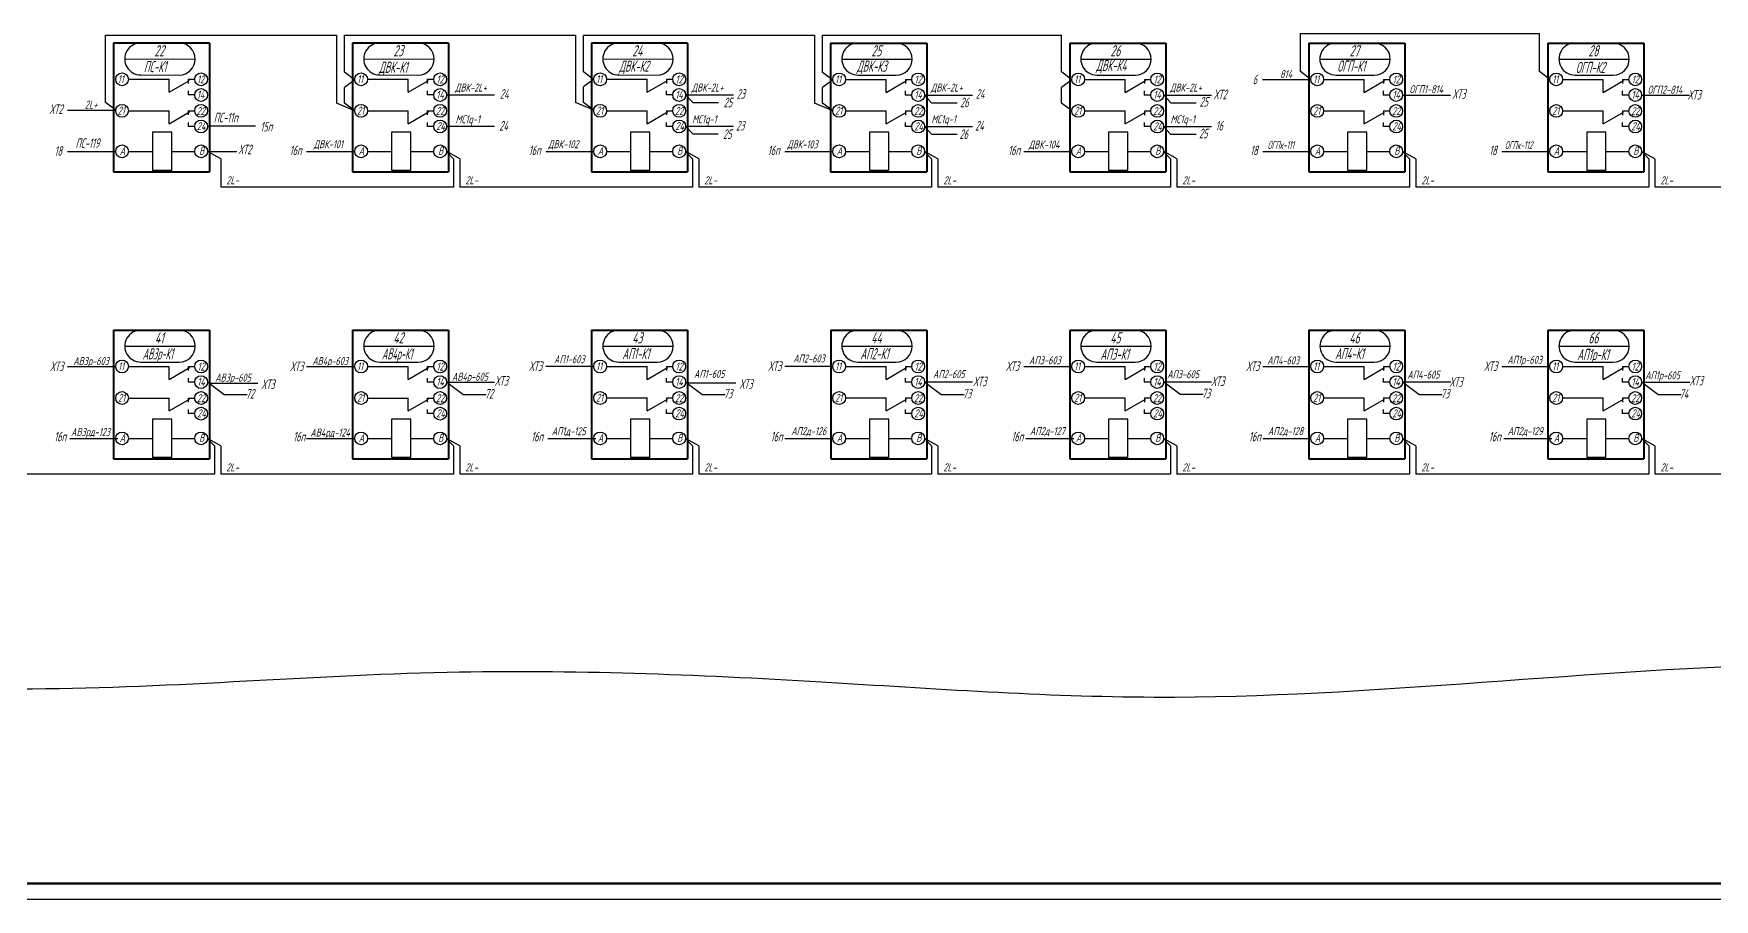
# Model space of a CAD drawing. Header units: millimetres. Extents: x -338 to 6826, y -8218 to 3153.
# Drawn here: x 2450 to 2975, y -4901 to -4631 of the extents above; entities that cross this region are included whole.
import ezdxf
from ezdxf.enums import TextEntityAlignment as Align

# ---------------------------------------------------------------- set-up
doc = ezdxf.new("R2010")
doc.units = ezdxf.units.MM
for name, color, linetype, lineweight in [('Датчики', 31, 'Continuous', 50), ('Рамка тонкая', 5, 'Continuous', 25), ('Текст_КИП', 2, 'Continuous', 25), ('Толст.рамка', 7, 'Continuous', 60)]:
    doc.layers.add(name, color=color, linetype=linetype, lineweight=lineweight)
doc.layers.add('ТЕКСТ', color=2, linetype='Continuous')
doc.layers.add('Текст.', color=51, linetype='Continuous')
doc.styles.add('Simplex', font='simplex.shx', dxfattribs={"width": 0.7, "oblique": 15})

# ---------------------------------------------------------------- blocks, each defined once
blk = doc.blocks.new('бирка')
at = {"color": 0, "linetype": 'ByBlock', "lineweight": -3}
blk.add_line((0, 0), (22, 0), dxfattribs=at)
at = {"color": 0, "linetype": 'ByBlock', "lineweight": 30}
blk.add_lwpolyline([(5, -5), (17, -5, 1), (17, 5), (5, 5, 1)], format="xyb", close=True, dxfattribs=at)

msp = doc.modelspace()

# ---------------------------------------------------------------- linework, layer by layer
for p, q in [((2845.71, -4630.87), (2920.38, -4630.87)), ((2845.71, -4642.75), (2845.71, -4630.87)), ((2920.38, -4642.75), (2920.38, -4630.87)), ((2472.36, -4631.39), (2544.53, -4631.39)), ((2472.36, -4642.73), (2472.36, -4631.39)), ((2544.53, -4631.39), (2544.53, -4652.6)), ((2547.01, -4642.96), (2547.01, -4631.39)), ((2547.03, -4631.39), (2619.2, -4631.39)), ((2619.19, -4631.39), (2619.19, -4652.4)), ((2621.67, -4642.83), (2621.67, -4631.49)), ((2621.69, -4631.39), (2693.86, -4631.39)), ((2693.86, -4631.39), (2693.86, -4652.62)), ((2696.34, -4643), (2696.34, -4631.39)), ((2696.34, -4631.39), (2771.01, -4631.39)), ((2771.01, -4642.85), (2771.01, -4631.39)), ((2472.36, -4652.35), (2472.36, -4642.73)), ((2479.53, -4645.16), (2492.22, -4645.16)), ((2492.22, -4649.22), (2492.22, -4645.16)), ((2492.22, -4649.22), (2498.57, -4645.51)), ((2498.22, -4645.16), (2500.22, -4645.16)), ((2498.22, -4645.16), (2498.22, -4646.44)), ((2550.2, -4645.4), (2547.01, -4642.96)), ((2550.22, -4645.3), (2547.03, -4647.74)), ((2554.21, -4645.16), (2566.9, -4645.16)), ((2566.89, -4649.22), (2566.9, -4645.16)), ((2566.89, -4649.22), (2573.24, -4645.51)), ((2572.89, -4645.16), (2574.89, -4645.16)), ((2572.89, -4645.16), (2572.89, -4646.44)), ((2624.86, -4645.27), (2621.67, -4642.83)), ((2624.9, -4645.1), (2621.7, -4647.54)), ((2628.88, -4645.16), (2641.57, -4645.16)), ((2641.57, -4649.22), (2641.57, -4645.16)), ((2641.57, -4649.22), (2647.91, -4645.52)), ((2647.56, -4645.16), (2649.56, -4645.16)), ((2647.56, -4645.16), (2647.56, -4646.44)), ((2699.54, -4645.44), (2696.34, -4643)), ((2699.57, -4645.32), (2696.38, -4647.76)), ((2703.55, -4645.19), (2716.24, -4645.19)), ((2716.24, -4649.25), (2716.24, -4645.18)), ((2716.24, -4649.25), (2722.58, -4645.54)), ((2722.24, -4645.19), (2724.24, -4645.19)), ((2722.24, -4645.19), (2722.24, -4646.47)), ((2774.21, -4645.29), (2771.01, -4642.85)), ((2774.24, -4645.32), (2771.05, -4647.76)), ((2778.23, -4645.19), (2790.92, -4645.19)), ((2790.91, -4649.25), (2790.92, -4645.18)), ((2790.91, -4649.25), (2797.26, -4645.54)), ((2796.91, -4645.19), (2798.91, -4645.19)), ((2796.91, -4645.19), (2796.91, -4646.47)), ((2833.84, -4645.25), (2848.85, -4645.25)), ((2848.9, -4645.19), (2845.71, -4642.75)), ((2852.9, -4645.19), (2865.59, -4645.19)), ((2865.59, -4649.25), (2865.59, -4645.18)), ((2865.59, -4649.25), (2871.93, -4645.54)), ((2871.58, -4645.19), (2873.58, -4645.19)), ((2871.58, -4645.19), (2871.58, -4646.47)), ((2923.57, -4645.19), (2920.38, -4642.75)), ((2927.57, -4645.19), (2940.26, -4645.19)), ((2940.26, -4649.25), (2940.26, -4645.19)), ((2940.26, -4649.25), (2946.6, -4645.55)), ((2946.26, -4645.19), (2948.26, -4645.19)), ((2946.26, -4645.19), (2946.26, -4646.47)), ((2498.16, -4648.76), (2498.16, -4650.04)), ((2500.22, -4650.04), (2498.16, -4650.04)), ((2547.03, -4652.57), (2547.03, -4647.74)), ((2572.83, -4648.76), (2572.83, -4650.04)), ((2574.89, -4650.04), (2572.83, -4650.04)), ((2578.89, -4650.04), (2593.91, -4650.04)), ((2621.7, -4652.38), (2621.7, -4647.54)), ((2647.5, -4648.76), (2647.5, -4650.04)), ((2649.56, -4650.04), (2647.5, -4650.04)), ((2653.56, -4650.04), (2668.58, -4650.04)), ((2655.81, -4652.43), (2653.61, -4650.06)), ((2696.38, -4652.6), (2696.38, -4647.76)), ((2722.18, -4648.78), (2722.18, -4650.07)), ((2724.24, -4650.07), (2722.18, -4650.07)), ((2728.24, -4650.07), (2743.25, -4650.07)), ((2730.45, -4652.51), (2728.25, -4650.14)), ((2771.05, -4652.6), (2771.05, -4647.76)), ((2796.85, -4648.78), (2796.85, -4650.07)), ((2798.91, -4650.07), (2796.85, -4650.07)), ((2802.91, -4650.06), (2817.92, -4650.06)), ((2805.13, -4652.51), (2802.93, -4650.14)), ((2871.52, -4648.79), (2871.52, -4650.07)), ((2873.58, -4650.07), (2871.52, -4650.07)), ((2877.51, -4650.09), (2892.53, -4650.09)), ((2946.2, -4648.79), (2946.19, -4650.07)), ((2948.26, -4650.07), (2946.19, -4650.07)), ((2952.21, -4650.13), (2967.22, -4650.13)), ((2460.52, -4654.78), (2475.53, -4654.78)), ((2475.55, -4654.79), (2472.36, -4652.35)), ((2479.53, -4655), (2492.22, -4655)), ((2492.22, -4659.06), (2492.22, -4655)), ((2492.22, -4659.06), (2498.57, -4655.36)), ((2498.22, -4655), (2500.22, -4655)), ((2498.22, -4655), (2498.22, -4656.28)), ((2550.22, -4655.01), (2544.53, -4652.6)), ((2550.22, -4655.01), (2547.03, -4652.57)), ((2554.21, -4655), (2566.9, -4655)), ((2566.89, -4659.06), (2566.9, -4655)), ((2566.89, -4659.06), (2573.24, -4655.36)), ((2572.89, -4655), (2574.89, -4655)), ((2572.89, -4655), (2572.89, -4656.28)), ((2624.88, -4654.81), (2619.19, -4652.4)), ((2624.88, -4654.81), (2621.69, -4652.37)), ((2624.9, -4654.82), (2621.7, -4652.38)), ((2628.88, -4655), (2641.57, -4655)), ((2641.57, -4659.06), (2641.57, -4655)), ((2641.57, -4659.06), (2647.91, -4655.36)), ((2647.56, -4655), (2649.56, -4655)), ((2647.56, -4655), (2647.56, -4656.29)), ((2655.81, -4652.43), (2663.81, -4652.43)), ((2699.55, -4655.03), (2693.86, -4652.62)), ((2699.55, -4655.03), (2696.36, -4652.59)), ((2699.57, -4655.04), (2696.38, -4652.6)), ((2703.55, -4655.03), (2716.24, -4655.03)), ((2716.24, -4659.09), (2716.24, -4655.02)), ((2716.24, -4659.09), (2722.58, -4655.38)), ((2722.24, -4655.03), (2724.24, -4655.03)), ((2722.24, -4655.03), (2722.24, -4656.31)), ((2730.45, -4652.51), (2738.46, -4652.51)), ((2774.24, -4655.04), (2771.05, -4652.6)), ((2778.23, -4655.03), (2790.92, -4655.03)), ((2790.91, -4659.09), (2790.92, -4655.02)), ((2790.91, -4659.09), (2797.26, -4655.38)), ((2796.91, -4655.03), (2798.91, -4655.03)), ((2796.91, -4655.03), (2796.91, -4656.31)), ((2805.13, -4652.51), (2813.13, -4652.51)), ((2852.9, -4655.03), (2865.59, -4655.03)), ((2865.59, -4659.09), (2865.59, -4655.03)), ((2865.59, -4659.09), (2871.93, -4655.39)), ((2871.58, -4655.03), (2873.58, -4655.03)), ((2871.58, -4655.03), (2871.58, -4656.31)), ((2927.57, -4655.03), (2940.26, -4655.03)), ((2940.26, -4659.09), (2940.26, -4655.03)), ((2940.26, -4659.09), (2946.6, -4655.39)), ((2946.26, -4655.03), (2948.26, -4655.03)), ((2946.26, -4655.03), (2946.26, -4656.31)), ((2487.04, -4661.66), (2487.04, -4673.66)), ((2493.04, -4661.66), (2487.04, -4661.66)), ((2493.04, -4673.66), (2493.04, -4661.66)), ((2498.16, -4658.6), (2498.16, -4659.88)), ((2500.22, -4659.88), (2498.16, -4659.88)), ((2504.22, -4659.66), (2519.23, -4659.66)), ((2561.72, -4661.66), (2561.72, -4673.66)), ((2567.72, -4661.66), (2561.72, -4661.66)), ((2567.72, -4673.66), (2567.72, -4661.66)), ((2572.83, -4658.6), (2572.83, -4659.88)), ((2574.89, -4659.88), (2572.83, -4659.88)), ((2578.89, -4659.81), (2593.91, -4659.81)), ((2636.39, -4661.66), (2636.39, -4673.66)), ((2642.39, -4661.66), (2636.39, -4661.66)), ((2642.39, -4673.66), (2642.39, -4661.66)), ((2647.5, -4658.6), (2647.5, -4659.88)), ((2649.56, -4659.88), (2647.5, -4659.88)), ((2653.56, -4659.82), (2668.58, -4659.82)), ((2655.79, -4662.19), (2653.59, -4659.82)), ((2655.79, -4662.19), (2663.8, -4662.19)), ((2711.06, -4661.66), (2711.06, -4673.66)), ((2717.06, -4661.66), (2711.06, -4661.66)), ((2717.06, -4673.66), (2717.06, -4661.66)), ((2722.18, -4658.62), (2722.18, -4659.91)), ((2724.24, -4659.91), (2722.18, -4659.91)), ((2728.24, -4659.91), (2743.25, -4659.91)), ((2730.44, -4662.28), (2728.24, -4659.91)), ((2730.44, -4662.28), (2738.44, -4662.28)), ((2785.74, -4661.66), (2785.74, -4673.66)), ((2791.74, -4661.66), (2785.74, -4661.66)), ((2791.74, -4673.66), (2791.74, -4661.66)), ((2796.85, -4658.63), (2796.85, -4659.91)), ((2798.91, -4659.91), (2796.85, -4659.91)), ((2802.91, -4659.91), (2817.92, -4659.91)), ((2805.11, -4662.28), (2802.91, -4659.91)), ((2805.11, -4662.28), (2813.11, -4662.28)), ((2860.41, -4661.67), (2860.41, -4673.67)), ((2866.41, -4661.67), (2860.41, -4661.67)), ((2866.41, -4673.67), (2866.41, -4661.67)), ((2871.52, -4658.63), (2871.52, -4659.91)), ((2873.58, -4659.91), (2871.52, -4659.91)), ((2935.08, -4661.67), (2935.08, -4673.67)), ((2941.08, -4661.67), (2935.08, -4661.67)), ((2941.08, -4673.67), (2941.08, -4661.67)), ((2946.2, -4658.63), (2946.19, -4659.91)), ((2948.26, -4659.91), (2946.19, -4659.91)), ((2460.52, -4667.66), (2475.53, -4667.66)), ((2479.53, -4667.66), (2487.04, -4667.66)), ((2493.04, -4667.66), (2500.22, -4667.66)), ((2508.34, -4670.03), (2504.22, -4667.66)), ((2535.19, -4667.66), (2550.21, -4667.66)), ((2554.21, -4667.66), (2561.71, -4667.66)), ((2567.71, -4667.66), (2574.89, -4667.66)), ((2583.01, -4670.02), (2578.89, -4667.65)), ((2583.01, -4670.02), (2578.89, -4667.65)), ((2581.09, -4670.03), (2578.89, -4667.66)), ((2581.09, -4670.03), (2578.89, -4667.66)), ((2609.87, -4667.66), (2624.88, -4667.66)), ((2628.88, -4667.66), (2636.39, -4667.66)), ((2642.39, -4667.66), (2649.56, -4667.66)), ((2657.69, -4670.02), (2653.56, -4667.65)), ((2657.69, -4670.02), (2653.56, -4667.65)), ((2655.76, -4670.03), (2653.56, -4667.66)), ((2655.76, -4670.03), (2653.56, -4667.66)), ((2684.54, -4667.66), (2699.55, -4667.66)), ((2703.55, -4667.66), (2711.06, -4667.66)), ((2717.06, -4667.66), (2724.24, -4667.66)), ((2732.36, -4670.03), (2728.23, -4667.66)), ((2732.36, -4670.03), (2728.23, -4667.66)), ((2730.43, -4670.04), (2728.23, -4667.67)), ((2730.43, -4670.04), (2728.23, -4667.67)), ((2759.21, -4667.66), (2774.23, -4667.66)), ((2778.23, -4667.66), (2785.73, -4667.66)), ((2791.73, -4667.66), (2798.91, -4667.66)), ((2807.03, -4670.02), (2802.91, -4667.65)), ((2807.03, -4670.02), (2802.91, -4667.65)), ((2805.11, -4670.03), (2802.91, -4667.66)), ((2805.11, -4670.03), (2802.91, -4667.66)), ((2833.89, -4667.66), (2848.9, -4667.66)), ((2852.9, -4667.66), (2860.41, -4667.66)), ((2866.41, -4667.66), (2873.58, -4667.66)), ((2881.71, -4670.03), (2877.58, -4667.66)), ((2881.7, -4670.03), (2877.58, -4667.66)), ((2879.78, -4670.04), (2877.58, -4667.67)), ((2879.78, -4670.04), (2877.58, -4667.67)), ((2908.56, -4667.66), (2923.57, -4667.66)), ((2927.57, -4667.66), (2935.08, -4667.66)), ((2941.08, -4667.66), (2948.26, -4667.66)), ((2954.45, -4670.03), (2952.25, -4667.66)), ((2954.45, -4670.03), (2952.25, -4667.66)), ((2956.38, -4670.03), (2952.25, -4667.66)), ((2956.38, -4670.03), (2952.25, -4667.66)), ((2508.34, -4670.03), (2508.34, -4678.87)), ((2581.09, -4670.03), (2581.09, -4678.87)), ((2583.01, -4670.03), (2583.01, -4678.87)), ((2655.76, -4670.03), (2655.76, -4678.87)), ((2657.69, -4670.03), (2657.69, -4678.87)), ((2730.43, -4670.03), (2730.43, -4678.87)), ((2732.36, -4670.03), (2732.36, -4678.88)), ((2805.11, -4670.03), (2805.11, -4678.88)), ((2807.03, -4670.03), (2807.03, -4678.88)), ((2879.78, -4670.03), (2879.78, -4678.88)), ((2881.71, -4670.03), (2881.71, -4678.88)), ((2954.45, -4670.03), (2954.45, -4678.88)), ((2956.38, -4670.03), (2956.38, -4678.88)), ((2493.04, -4673.66), (2487.04, -4673.66)), ((2567.72, -4673.66), (2561.72, -4673.66)), ((2642.39, -4673.66), (2636.39, -4673.66)), ((2717.06, -4673.66), (2711.06, -4673.66)), ((2791.74, -4673.66), (2785.74, -4673.66)), ((2866.41, -4673.67), (2860.41, -4673.67)), ((2941.08, -4673.67), (2935.08, -4673.67)), ((2581.09, -4678.87), (2508.34, -4678.87)), ((2655.76, -4678.87), (2583.01, -4678.87)), ((2730.43, -4678.87), (2657.69, -4678.87)), ((2805.11, -4678.88), (2732.36, -4678.88)), ((2879.78, -4678.88), (2807.03, -4678.88)), ((2954.45, -4678.88), (2881.71, -4678.88)), ((3031.05, -4678.88), (2956.38, -4678.88)), ((2460.52, -4734.92), (2475.53, -4734.92)), ((2479.53, -4734.89), (2492.22, -4734.89)), ((2492.22, -4738.96), (2492.22, -4734.89)), ((2492.22, -4738.96), (2498.57, -4735.25)), ((2498.22, -4734.89), (2500.22, -4734.89)), ((2498.22, -4734.89), (2498.22, -4736.18)), ((2535.19, -4734.92), (2550.21, -4734.92)), ((2554.21, -4734.89), (2566.9, -4734.89)), ((2566.9, -4738.96), (2566.9, -4734.89)), ((2566.9, -4738.96), (2573.24, -4735.25)), ((2572.89, -4734.89), (2574.89, -4734.89)), ((2572.89, -4734.89), (2572.89, -4736.18)), ((2609.87, -4734.84), (2624.88, -4734.84)), ((2628.88, -4734.89), (2641.57, -4734.89)), ((2641.57, -4738.95), (2641.57, -4734.89)), ((2641.57, -4738.95), (2647.91, -4735.25)), ((2647.56, -4734.89), (2649.56, -4734.89)), ((2647.56, -4734.89), (2647.56, -4736.18)), ((2684.54, -4734.84), (2699.56, -4734.84)), ((2703.56, -4734.89), (2716.25, -4734.89)), ((2716.24, -4738.95), (2716.24, -4734.89)), ((2716.24, -4738.95), (2722.59, -4735.25)), ((2722.24, -4734.89), (2724.24, -4734.89)), ((2722.24, -4734.89), (2722.24, -4736.18)), ((2759.21, -4734.85), (2774.23, -4734.85)), ((2778.23, -4734.89), (2790.92, -4734.89)), ((2790.91, -4738.95), (2790.92, -4734.89)), ((2790.91, -4738.95), (2797.26, -4735.25)), ((2796.91, -4734.89), (2798.91, -4734.89)), ((2796.91, -4734.89), (2796.91, -4736.18)), ((2833.89, -4734.85), (2848.9, -4734.85)), ((2852.9, -4734.89), (2865.59, -4734.89)), ((2865.59, -4738.95), (2865.59, -4734.89)), ((2865.59, -4738.95), (2871.93, -4735.25)), ((2871.59, -4734.89), (2873.59, -4734.89)), ((2871.59, -4734.89), (2871.59, -4736.18)), ((2908.56, -4734.88), (2923.57, -4734.88)), ((2927.57, -4734.89), (2940.26, -4734.89)), ((2940.26, -4738.95), (2940.26, -4734.89)), ((2940.26, -4738.95), (2946.6, -4735.25)), ((2946.26, -4734.89), (2948.26, -4734.89)), ((2946.26, -4734.89), (2946.26, -4736.18)), ((2498.16, -4738.49), (2498.16, -4739.77)), ((2500.22, -4739.78), (2498.16, -4739.77)), ((2509.32, -4743.64), (2504.31, -4739.91)), ((2504.88, -4740.09), (2519.89, -4740.09)), ((2572.83, -4738.49), (2572.83, -4739.77)), ((2574.89, -4739.78), (2572.83, -4739.77)), ((2578.89, -4739.8), (2593.91, -4739.8)), ((2583.99, -4743.64), (2578.98, -4739.91)), ((2647.5, -4738.49), (2647.5, -4739.77)), ((2649.56, -4739.77), (2647.5, -4739.77)), ((2658.66, -4743.61), (2653.65, -4739.88)), ((2654.22, -4740), (2669.24, -4740)), ((2722.18, -4738.49), (2722.18, -4739.77)), ((2724.24, -4739.77), (2722.18, -4739.77)), ((2728.24, -4739.72), (2743.25, -4739.72)), ((2733.34, -4743.61), (2728.33, -4739.88)), ((2796.85, -4738.49), (2796.85, -4739.77)), ((2798.91, -4739.77), (2796.85, -4739.77)), ((2802.91, -4739.73), (2817.92, -4739.73)), ((2808.01, -4743.57), (2803, -4739.83)), ((2871.52, -4738.49), (2871.52, -4739.77)), ((2873.59, -4739.77), (2871.52, -4739.77)), ((2877.59, -4739.73), (2892.6, -4739.73)), ((2882.68, -4743.61), (2877.67, -4739.88)), ((2946.2, -4738.49), (2946.19, -4739.77)), ((2948.26, -4739.77), (2946.19, -4739.77)), ((2952.27, -4739.75), (2967.29, -4739.75)), ((2957.35, -4743.61), (2952.34, -4739.88)), ((2479.53, -4744.74), (2492.22, -4744.74)), ((2492.22, -4748.8), (2492.22, -4744.73)), ((2492.22, -4748.8), (2498.57, -4745.09)), ((2498.22, -4744.74), (2500.22, -4744.74)), ((2498.22, -4744.74), (2498.22, -4746.02)), ((2509.32, -4743.64), (2516.56, -4743.64)), ((2554.21, -4744.74), (2566.9, -4744.74)), ((2566.9, -4748.8), (2566.9, -4744.73)), ((2566.9, -4748.8), (2573.24, -4745.09)), ((2572.89, -4744.74), (2574.89, -4744.74)), ((2572.89, -4744.74), (2572.89, -4746.02)), ((2583.99, -4743.64), (2591.24, -4743.64)), ((2628.88, -4744.73), (2641.57, -4744.73)), ((2641.57, -4748.79), (2641.57, -4744.73)), ((2641.57, -4748.79), (2647.91, -4745.09)), ((2647.56, -4744.73), (2649.56, -4744.73)), ((2647.56, -4744.73), (2647.56, -4746.02)), ((2658.66, -4743.61), (2665.91, -4743.61)), ((2703.56, -4744.73), (2716.25, -4744.73)), ((2716.24, -4748.79), (2716.24, -4744.73)), ((2716.24, -4748.79), (2722.59, -4745.09)), ((2722.24, -4744.73), (2724.24, -4744.73)), ((2722.24, -4744.73), (2722.24, -4746.02)), ((2733.34, -4743.61), (2740.58, -4743.61)), ((2778.23, -4744.73), (2790.92, -4744.73)), ((2790.91, -4748.79), (2790.92, -4744.73)), ((2790.91, -4748.79), (2797.26, -4745.09)), ((2796.91, -4744.73), (2798.91, -4744.73)), ((2796.91, -4744.73), (2796.91, -4746.02)), ((2808.01, -4743.57), (2815.25, -4743.57)), ((2852.9, -4744.73), (2865.59, -4744.73)), ((2865.59, -4748.79), (2865.59, -4744.73)), ((2865.59, -4748.79), (2871.93, -4745.09)), ((2871.59, -4744.73), (2873.59, -4744.73)), ((2871.59, -4744.73), (2871.59, -4746.02)), ((2882.68, -4743.61), (2889.93, -4743.61)), ((2927.57, -4744.73), (2940.26, -4744.73)), ((2940.26, -4748.79), (2940.26, -4744.73)), ((2940.26, -4748.79), (2946.6, -4745.09)), ((2946.26, -4744.73), (2948.26, -4744.73)), ((2946.26, -4744.73), (2946.26, -4746.02)), ((2957.35, -4743.61), (2964.6, -4743.61)), ((2487.04, -4751.37), (2487.04, -4763.37)), ((2493.04, -4751.37), (2487.04, -4751.37)), ((2493.04, -4763.37), (2493.04, -4751.37)), ((2498.16, -4748.33), (2498.16, -4749.62)), ((2500.22, -4749.62), (2498.16, -4749.62)), ((2561.72, -4751.37), (2561.72, -4763.37)), ((2567.72, -4751.37), (2561.72, -4751.37)), ((2567.72, -4763.37), (2567.72, -4751.37)), ((2572.83, -4748.33), (2572.83, -4749.62)), ((2574.89, -4749.62), (2572.83, -4749.62)), ((2636.39, -4751.37), (2636.39, -4763.37)), ((2642.39, -4751.37), (2636.39, -4751.37)), ((2642.39, -4763.37), (2642.39, -4751.37)), ((2647.5, -4748.33), (2647.5, -4749.61)), ((2649.56, -4749.61), (2647.5, -4749.61)), ((2711.06, -4751.37), (2711.06, -4763.37)), ((2717.06, -4751.37), (2711.06, -4751.37)), ((2717.06, -4763.37), (2717.06, -4751.37)), ((2722.18, -4748.33), (2722.18, -4749.61)), ((2724.24, -4749.61), (2722.18, -4749.61)), ((2785.74, -4751.37), (2785.74, -4763.37)), ((2791.74, -4751.37), (2785.74, -4751.37)), ((2791.74, -4763.37), (2791.74, -4751.37)), ((2796.85, -4748.33), (2796.85, -4749.61)), ((2798.91, -4749.61), (2796.85, -4749.61)), ((2860.41, -4751.37), (2860.41, -4763.37)), ((2866.41, -4751.37), (2860.41, -4751.37)), ((2866.41, -4763.37), (2866.41, -4751.37)), ((2871.52, -4748.33), (2871.52, -4749.61)), ((2873.59, -4749.61), (2871.52, -4749.61)), ((2935.08, -4751.37), (2935.08, -4763.37)), ((2941.08, -4751.37), (2935.08, -4751.37)), ((2941.08, -4763.37), (2941.08, -4751.37)), ((2946.2, -4748.33), (2946.19, -4749.61)), ((2948.26, -4749.61), (2946.19, -4749.61)), ((2461.18, -4757.37), (2476.19, -4757.37)), ((2479.53, -4757.37), (2487.04, -4757.37)), ((2493.04, -4757.37), (2500.22, -4757.37)), ((2506.41, -4759.73), (2504.21, -4757.35)), ((2508.34, -4759.73), (2504.21, -4757.35)), ((2508.34, -4759.73), (2504.21, -4757.35)), ((2506.41, -4759.73), (2504.21, -4757.36)), ((2506.41, -4759.73), (2506.41, -4768.57)), ((2508.34, -4759.73), (2508.34, -4768.57)), ((2535.19, -4757.37), (2550.21, -4757.37)), ((2554.21, -4757.37), (2561.72, -4757.37)), ((2567.72, -4757.37), (2574.89, -4757.37)), ((2583.01, -4759.72), (2578.88, -4757.35)), ((2581.09, -4759.73), (2578.89, -4757.35)), ((2581.09, -4759.73), (2578.89, -4757.36)), ((2581.09, -4759.73), (2581.09, -4768.57)), ((2583.01, -4759.72), (2583.01, -4768.57)), ((2610.53, -4757.36), (2625.54, -4757.36)), ((2628.88, -4757.37), (2636.39, -4757.37)), ((2642.39, -4757.37), (2649.56, -4757.37)), ((2655.76, -4759.72), (2653.56, -4757.35)), ((2655.76, -4759.72), (2653.56, -4757.35)), ((2657.69, -4759.72), (2653.56, -4757.35)), ((2657.68, -4759.72), (2653.56, -4757.35)), ((2655.76, -4759.72), (2655.76, -4768.57)), ((2657.68, -4759.72), (2657.68, -4768.57)), ((2684.54, -4757.37), (2699.56, -4757.37)), ((2703.56, -4757.37), (2711.06, -4757.37)), ((2717.06, -4757.37), (2724.24, -4757.37)), ((2730.43, -4759.72), (2728.23, -4757.35)), ((2730.43, -4759.72), (2728.23, -4757.35)), ((2732.35, -4759.72), (2728.23, -4757.35)), ((2730.43, -4759.72), (2730.43, -4768.57)), ((2732.35, -4759.72), (2732.35, -4768.57)), ((2759.87, -4757.36), (2774.89, -4757.36)), ((2778.23, -4757.37), (2785.73, -4757.37)), ((2791.73, -4757.37), (2798.91, -4757.37)), ((2805.11, -4759.72), (2802.91, -4757.35)), ((2805.11, -4759.72), (2802.91, -4757.35)), ((2807.03, -4759.72), (2802.91, -4757.35)), ((2807.03, -4759.72), (2802.91, -4757.35)), ((2805.11, -4759.72), (2805.11, -4768.57)), ((2807.03, -4759.72), (2807.03, -4768.57)), ((2833.89, -4757.37), (2848.9, -4757.37)), ((2852.9, -4757.37), (2860.41, -4757.37)), ((2866.41, -4757.37), (2873.59, -4757.37)), ((2879.78, -4759.72), (2877.58, -4757.35)), ((2879.78, -4759.72), (2877.58, -4757.35)), ((2881.7, -4759.72), (2877.58, -4757.35)), ((2879.78, -4759.72), (2879.78, -4768.57)), ((2881.7, -4759.72), (2881.7, -4768.57)), ((2909.22, -4757.36), (2924.23, -4757.36)), ((2927.57, -4757.37), (2935.08, -4757.37)), ((2941.08, -4757.37), (2948.26, -4757.37)), ((2954.45, -4759.72), (2952.25, -4757.35)), ((2954.45, -4759.72), (2952.25, -4757.35)), ((2956.38, -4759.72), (2952.25, -4757.35)), ((2956.38, -4759.72), (2952.25, -4757.35)), ((2954.45, -4759.72), (2954.45, -4768.57)), ((2956.38, -4759.72), (2956.38, -4768.57)), ((2493.04, -4763.37), (2487.04, -4763.37)), ((2567.72, -4763.37), (2561.72, -4763.37)), ((2642.39, -4763.37), (2636.39, -4763.37)), ((2717.06, -4763.37), (2711.06, -4763.37)), ((2791.74, -4763.37), (2785.74, -4763.37)), ((2866.41, -4763.37), (2860.41, -4763.37)), ((2941.08, -4763.37), (2935.08, -4763.37)), ((2506.41, -4768.57), (2433.66, -4768.57)), ((2581.09, -4768.57), (2508.34, -4768.57)), ((2655.76, -4768.57), (2583.01, -4768.57)), ((2730.43, -4768.57), (2657.69, -4768.57)), ((2805.11, -4768.57), (2732.36, -4768.57)), ((2879.78, -4768.57), (2807.03, -4768.57)), ((2954.45, -4768.57), (2881.7, -4768.57)), ((3029.13, -4768.57), (2956.38, -4768.57))]:
    msp.add_line(p, q)
at = {"lineweight": 40}
for p, q in [((2474.87, -4633.8), (2504.88, -4633.8)), ((2474.87, -4633.8), (2504.88, -4633.8)), ((2474.87, -4633.83), (2474.87, -4674.07)), ((2504.87, -4633.83), (2504.87, -4674.07)), ((2549.55, -4633.8), (2579.55, -4633.8)), ((2549.55, -4633.8), (2579.55, -4633.8)), ((2549.55, -4633.83), (2549.55, -4674.07)), ((2579.55, -4633.83), (2579.55, -4674.07)), ((2624.22, -4633.8), (2654.22, -4633.8)), ((2624.22, -4633.8), (2654.22, -4633.8)), ((2624.22, -4633.83), (2624.22, -4674.07)), ((2654.22, -4633.83), (2654.22, -4674.07)), ((2698.89, -4633.83), (2698.89, -4674.07)), ((2698.89, -4633.83), (2728.9, -4633.83)), ((2698.89, -4633.83), (2728.9, -4633.83)), ((2728.89, -4633.83), (2728.89, -4674.07)), ((2773.57, -4633.83), (2773.57, -4674.07)), ((2773.57, -4633.83), (2803.57, -4633.83)), ((2773.57, -4633.83), (2803.57, -4633.83)), ((2803.57, -4633.83), (2803.57, -4674.07)), ((2848.24, -4633.83), (2848.24, -4674.07)), ((2848.24, -4633.83), (2878.24, -4633.83)), ((2848.24, -4633.83), (2878.24, -4633.83)), ((2878.24, -4633.83), (2878.24, -4674.07)), ((2922.91, -4633.83), (2922.91, -4674.07)), ((2922.91, -4633.83), (2952.92, -4633.83)), ((2922.91, -4633.83), (2952.92, -4633.83)), ((2952.91, -4633.83), (2952.91, -4674.07)), ((2474.87, -4674.07), (2504.88, -4674.07)), ((2474.87, -4674.07), (2504.88, -4674.07)), ((2549.55, -4674.07), (2579.55, -4674.07)), ((2549.55, -4674.07), (2579.55, -4674.07)), ((2624.22, -4674.07), (2654.22, -4674.07)), ((2624.22, -4674.07), (2654.22, -4674.07)), ((2698.89, -4674.07), (2728.9, -4674.07)), ((2698.89, -4674.07), (2728.9, -4674.07)), ((2773.57, -4674.07), (2803.57, -4674.07)), ((2773.57, -4674.07), (2803.57, -4674.07)), ((2848.24, -4674.07), (2878.24, -4674.07)), ((2848.24, -4674.07), (2878.24, -4674.07)), ((2922.91, -4674.07), (2952.92, -4674.07)), ((2922.91, -4674.07), (2952.92, -4674.07)), ((2474.87, -4723.52), (2474.87, -4763.78)), ((2474.87, -4723.54), (2504.88, -4723.54)), ((2474.87, -4723.54), (2504.88, -4723.54)), ((2504.87, -4723.52), (2504.87, -4763.78)), ((2549.55, -4723.52), (2549.55, -4763.78)), ((2549.55, -4723.54), (2579.55, -4723.54)), ((2549.55, -4723.54), (2579.55, -4723.54)), ((2579.55, -4723.52), (2579.55, -4763.78)), ((2624.22, -4723.52), (2624.22, -4763.78)), ((2624.22, -4723.53), (2654.22, -4723.53)), ((2624.22, -4723.53), (2654.22, -4723.53)), ((2654.22, -4723.52), (2654.22, -4763.78)), ((2698.9, -4723.52), (2698.9, -4763.78)), ((2698.9, -4723.53), (2728.9, -4723.53)), ((2698.9, -4723.53), (2728.9, -4723.53)), ((2728.9, -4723.52), (2728.9, -4763.78)), ((2773.57, -4723.52), (2773.57, -4763.78)), ((2773.57, -4723.53), (2803.57, -4723.53)), ((2773.57, -4723.53), (2803.57, -4723.53)), ((2803.57, -4723.52), (2803.57, -4763.78)), ((2848.24, -4723.52), (2848.24, -4763.78)), ((2848.24, -4723.53), (2878.24, -4723.53)), ((2848.24, -4723.53), (2878.24, -4723.53)), ((2878.24, -4723.52), (2878.24, -4763.78)), ((2922.91, -4723.52), (2922.91, -4763.78)), ((2922.91, -4723.53), (2952.92, -4723.53)), ((2922.91, -4723.53), (2952.92, -4723.53)), ((2952.91, -4723.52), (2952.91, -4763.78)), ((2474.87, -4763.78), (2504.88, -4763.78)), ((2474.87, -4763.78), (2504.88, -4763.78)), ((2549.55, -4763.78), (2579.55, -4763.78)), ((2549.55, -4763.78), (2579.55, -4763.78)), ((2624.22, -4763.78), (2654.22, -4763.78)), ((2624.22, -4763.78), (2654.22, -4763.78)), ((2698.9, -4763.78), (2728.9, -4763.78)), ((2698.9, -4763.78), (2728.9, -4763.78)), ((2773.57, -4763.78), (2803.57, -4763.78)), ((2773.57, -4763.78), (2803.57, -4763.78)), ((2848.24, -4763.78), (2878.24, -4763.78)), ((2848.24, -4763.78), (2878.24, -4763.78)), ((2922.91, -4763.78), (2952.92, -4763.78)), ((2922.91, -4763.78), (2952.92, -4763.78))]:
    msp.add_line(p, q, dxfattribs=at)
at = {"color": 3}
msp.add_line((2504.22, -4667.66), (2513.37, -4667.66), dxfattribs=at)
for centre in [(2477.53, -4645.16), (2502.22, -4645.16), (2552.21, -4645.16), (2576.89, -4645.16), (2626.88, -4645.16), (2651.56, -4645.16), (2701.55, -4645.19), (2726.24, -4645.19), (2776.23, -4645.19), (2800.91, -4645.19), (2850.9, -4645.19), (2875.58, -4645.19), (2925.57, -4645.19), (2950.26, -4645.19), (2502.22, -4650.04), (2576.89, -4650.04), (2651.56, -4650.04), (2726.24, -4650.07), (2800.91, -4650.07), (2875.58, -4650.07), (2950.26, -4650.07), (2477.53, -4655), (2502.22, -4655), (2552.21, -4655), (2576.89, -4655), (2626.88, -4655), (2651.56, -4655), (2701.55, -4655.03), (2726.24, -4655.03), (2776.23, -4655.03), (2800.91, -4655.03), (2850.9, -4655.03), (2875.58, -4655.03), (2925.57, -4655.03), (2950.26, -4655.03), (2502.22, -4659.88), (2576.89, -4659.88), (2651.56, -4659.88), (2726.24, -4659.91), (2800.91, -4659.91), (2875.58, -4659.91), (2950.26, -4659.91), (2477.53, -4667.66), (2502.22, -4667.66), (2552.21, -4667.66), (2576.89, -4667.66), (2626.88, -4667.66), (2651.56, -4667.66), (2701.55, -4667.66), (2726.24, -4667.66), (2776.23, -4667.66), (2800.91, -4667.66), (2850.9, -4667.66), (2875.58, -4667.66), (2925.57, -4667.66), (2950.26, -4667.66), (2477.53, -4734.89), (2502.22, -4734.89), (2552.21, -4734.89), (2576.89, -4734.89), (2626.88, -4734.89), (2651.56, -4734.89), (2701.56, -4734.89), (2726.24, -4734.89), (2776.23, -4734.89), (2800.91, -4734.89), (2850.9, -4734.89), (2875.59, -4734.89), (2925.57, -4734.89), (2950.26, -4734.89), (2502.22, -4739.78), (2576.89, -4739.78), (2651.56, -4739.77), (2726.24, -4739.77), (2800.91, -4739.77), (2875.59, -4739.77), (2950.26, -4739.77), (2477.53, -4744.74), (2502.22, -4744.74), (2552.21, -4744.74), (2576.89, -4744.74), (2626.88, -4744.73), (2651.56, -4744.73), (2701.56, -4744.73), (2726.24, -4744.73), (2776.23, -4744.73), (2800.91, -4744.73), (2850.9, -4744.73), (2875.59, -4744.73), (2925.57, -4744.73), (2950.26, -4744.73), (2502.22, -4749.62), (2576.89, -4749.62), (2651.56, -4749.61), (2726.24, -4749.61), (2800.91, -4749.61), (2875.59, -4749.61), (2950.26, -4749.61), (2477.53, -4757.37), (2502.22, -4757.37), (2552.21, -4757.37), (2576.89, -4757.37), (2626.88, -4757.37), (2651.56, -4757.37), (2701.56, -4757.37), (2726.24, -4757.37), (2776.23, -4757.37), (2800.91, -4757.37), (2850.9, -4757.37), (2875.59, -4757.37), (2925.57, -4757.37), (2950.26, -4757.37)]:
    msp.add_circle(centre, 2)
at = {"color": 5}
msp.add_spline([(2094.16, -4834.76), (2148.39, -4823.95), (2381.34, -4833.03), (2445.34, -4835.6), (2579.14, -4830.41), (2696.05, -4833.44), (2799.95, -4838.19), (3004.76, -4827.8), (3179.6, -4832.55), (3359.29, -4830.82), (3517.31, -4838.19), (3592.85, -4838.19), (3625.5, -4830.83), (3653.19, -4836.74)], degree=3, dxfattribs=at)
at = {"layer": 'Рамка тонкая'}
msp.add_line((3718.94, -4901.42), (2036.94, -4901.42), dxfattribs=at)
at = {"layer": 'Толст.рамка'}
msp.add_line((3713.94, -4896.42), (2044.96, -4896.42), dxfattribs=at)

# ---------------------------------------------------------------- block references
at = {"layer": 'Датчики', "rotation": 359.9750029476415}
for p in [(2478.36, -4638.8), (2553.03, -4638.8), (2627.71, -4638.8), (2702.38, -4638.83), (2777.05, -4638.83), (2851.72, -4638.83), (2926.4, -4638.83), (2478.36, -4728.53), (2553.03, -4728.53), (2627.71, -4728.53), (2702.38, -4728.53), (2777.05, -4728.53), (2851.73, -4728.53), (2926.4, -4728.53)]:
    msp.add_blockref('бирка', p, dxfattribs=at)

# ---------------------------------------------------------------- texts
at = {"style": 'Simplex', "oblique": 15, "width": 0.6}
for s, p in [('11', (2476.13, -4646.35)), ('12', (2500.93, -4646.42)), ('11', (2550.93, -4646.35)), ('12', (2575.74, -4646.42)), ('11', (2625.6, -4646.35)), ('12', (2650.41, -4646.42)), ('11', (2700.28, -4646.37)), ('12', (2725.08, -4646.45)), ('11', (2774.95, -4646.37)), ('12', (2799.76, -4646.45)), ('11', (2849.62, -4646.37)), ('12', (2874.43, -4646.45)), ('11', (2924.3, -4646.38)), ('12', (2949.1, -4646.45)), ('14', (2500.88, -4651.2)), ('14', (2575.68, -4651.2)), ('14', (2650.36, -4651.2)), ('14', (2725.03, -4651.23)), ('14', (2799.7, -4651.23)), ('14', (2874.38, -4651.23)), ('14', (2949.05, -4651.23)), ('21', (2476.13, -4656.19)), ('22', (2500.78, -4656.32)), ('21', (2550.93, -4656.19)), ('22', (2575.58, -4656.32)), ('21', (2625.6, -4656.19)), ('22', (2650.25, -4656.33)), ('21', (2700.28, -4656.21)), ('22', (2724.93, -4656.35)), ('21', (2774.95, -4656.22)), ('22', (2799.6, -4656.35)), ('21', (2849.62, -4656.22)), ('22', (2874.27, -4656.35)), ('21', (2924.3, -4656.22)), ('22', (2948.95, -4656.36)), ('24', (2500.88, -4661.04)), ('24', (2575.68, -4661.04)), ('24', (2650.36, -4661.04)), ('24', (2725.03, -4661.07)), ('24', (2799.7, -4661.07)), ('24', (2874.38, -4661.07)), ('24', (2949.05, -4661.07)), ('А', (2476.76, -4668.79)), ('В', (2501.61, -4668.71)), ('А', (2551.44, -4668.79)), ('В', (2576.28, -4668.71)), ('А', (2626.11, -4668.79)), ('В', (2650.95, -4668.71)), ('А', (2700.78, -4668.8)), ('В', (2725.63, -4668.71)), ('А', (2775.46, -4668.8)), ('В', (2800.3, -4668.71)), ('А', (2850.13, -4668.8)), ('В', (2874.97, -4668.71)), ('А', (2924.8, -4668.8)), ('В', (2949.65, -4668.71)), ('11', (2476.26, -4736.08)), ('12', (2501.07, -4736.16)), ('11', (2550.93, -4736.08)), ('12', (2575.74, -4736.16)), ('11', (2625.6, -4736.08)), ('12', (2650.41, -4736.16)), ('11', (2700.28, -4736.08)), ('12', (2725.09, -4736.16)), ('11', (2774.95, -4736.08)), ('12', (2799.76, -4736.16)), ('11', (2849.63, -4736.08)), ('12', (2874.43, -4736.16)), ('11', (2924.3, -4736.08)), ('12', (2949.1, -4736.16)), ('14', (2501.01, -4740.94)), ('14', (2575.69, -4740.94)), ('14', (2650.36, -4740.94)), ('14', (2725.03, -4740.94)), ('14', (2799.7, -4740.94)), ('14', (2874.38, -4740.94)), ('14', (2949.05, -4740.94)), ('21', (2476.26, -4745.92)), ('22', (2500.91, -4746.06)), ('21', (2550.93, -4745.92)), ('22', (2575.58, -4746.06)), ('21', (2625.6, -4745.92)), ('22', (2650.25, -4746.06)), ('21', (2700.28, -4745.92)), ('22', (2724.93, -4746.06)), ('21', (2774.95, -4745.92)), ('22', (2799.6, -4746.06)), ('21', (2849.63, -4745.92)), ('22', (2874.28, -4746.06)), ('21', (2924.3, -4745.92)), ('22', (2948.95, -4746.06)), ('24', (2501.01, -4750.78)), ('24', (2575.69, -4750.78)), ('24', (2650.36, -4750.78)), ('24', (2725.03, -4750.78)), ('24', (2799.7, -4750.78)), ('24', (2874.38, -4750.78)), ('24', (2949.05, -4750.78)), ('А', (2476.76, -4758.5)), ('В', (2501.61, -4758.42)), ('А', (2551.44, -4758.5)), ('В', (2576.28, -4758.42)), ('А', (2626.11, -4758.5)), ('В', (2650.95, -4758.42)), ('А', (2700.79, -4758.5)), ('В', (2725.63, -4758.42)), ('А', (2775.46, -4758.5)), ('В', (2800.3, -4758.42)), ('А', (2850.13, -4758.5)), ('В', (2874.97, -4758.42)), ('А', (2924.8, -4758.5)), ('В', (2949.65, -4758.42))]:
    msp.add_text(s, height=2.5, rotation=0, dxfattribs=at).set_placement(p)
for p in [(2581.55, -4648.98), (2655.48, -4648.98), (2730.21, -4648.98), (2804.92, -4648.98)]:
    msp.add_text('ДВК-2L+', height=2.5, dxfattribs=at).set_placement(p)
at = {"color": 3, "style": 'Simplex', "oblique": 15, "width": 0.6}
for s, p in [('6', (2832.1, -4646.71)), ('ХТ2', (2822.64, -4651.38)), ('ХТ3', (2897.26, -4651.25)), ('ХТ3', (2970.8, -4651.48)), ('15п', (2524.46, -4661.45)), ('ХТ3', (2459.16, -4736.36)), ('ХТ3', (2534.15, -4736.36)), ('ХТ3', (2608.77, -4736.28)), ('ХТ3', (2683.5, -4736.27)), ('ХТ3', (2757.78, -4736.28)), ('ХТ3', (2832.85, -4736.29)), ('ХТ3', (2907.15, -4736.31)), ('ХТ3', (2525.18, -4741.96)), ('ХТ3', (2598.11, -4740.87)), ('ХТ3', (2674.53, -4741.88)), ('ХТ3', (2747.55, -4741.06)), ('ХТ3', (2821.92, -4741)), ('ХТ3', (2896.35, -4741.24)), ('ХТ3', (2971.39, -4740.83)), ('16п', (2460.06, -4758.28)), ('16п', (2534.73, -4758.28)), ('16п', (2609.06, -4758.28)), ('16п', (2683.88, -4758.28)), ('16п', (2759.09, -4758.28)), ('16п', (2833.28, -4758.28)), ('16п', (2908.25, -4758.28))]:
    msp.add_text(s, height=3, dxfattribs=at).set_placement(p, align=Align.RIGHT)
at = {"color": 241, "style": 'Simplex', "oblique": 15, "width": 0.6}
for s, p in [('ХТ2', (2458.94, -4655.99)), ('18', (2458.74, -4669.04)), ('16п', (2533.61, -4668.84)), ('16п', (2608.29, -4668.84)), ('16п', (2682.96, -4668.85)), ('16п', (2758.08, -4668.84)), ('18', (2832.31, -4668.85)), ('18', (2906.98, -4668.84)), ('72', (2518.75, -4744.92)), ('72', (2593.43, -4744.92)), ('73', (2668.1, -4744.89)), ('73', (2742.77, -4744.89)), ('73', (2817.45, -4744.84)), ('73', (2892.12, -4744.89)), ('74', (2966.79, -4744.89))]:
    msp.add_text(s, height=3, dxfattribs=at).set_placement(p, align=Align.RIGHT)
msp.add_text('ХТ2', height=3, dxfattribs=at).set_placement((2513.87, -4668.57))
at = {"layer": 'ТЕКСТ', "style": 'Simplex', "oblique": 15, "width": 0.6}
for s, p in [('814', (2841.16, -4644.77)), ('ОГП1-814', (2884.98, -4649.49)), ('2L+', (2467.84, -4654.31)), ('ОГП2-814', (2959.53, -4649.66)), ('АВ3р-603', (2467.84, -4734.45)), ('АВ4р-603', (2542.52, -4734.45)), ('АП1-603', (2617.25, -4733.88)), ('АП1-605', (2660.97, -4738.46)), ('АП2-603', (2692.13, -4733.65)), ('АП2-605', (2735.83, -4738.53)), ('АП3-603', (2765.83, -4734.2)), ('АП3-605', (2808.99, -4738.56)), ('АП4-603', (2840.28, -4734.25)), ('АП4-605', (2884.08, -4738.67)), ('АП1р-603', (2915.72, -4734.05)), ('АВ3р-605', (2512.2, -4739.62)), ('АВ4р-605', (2586.21, -4739.33)), ('АП1р-605', (2958.77, -4738.92)), ('АВ3рд-123', (2467.68, -4756.61)), ('АВ4рд-124', (2542.54, -4756.79))]:
    msp.add_text(s, height=2.5, dxfattribs=at).set_placement(p, align=Align.CENTER)
at = {"layer": 'ТЕКСТ', "style": 'Simplex', "oblique": 15}
for s, height, width, p in [('ПС-11п', 3, 0.5, (2506.16, -4658.6)), ('ПС-119', 3, 0.5, (2462.97, -4666.61)), ('ДВК-101', 2.5, 0.6, (2537.4, -4666.68)), ('ДВК-102', 2.5, 0.6, (2610.62, -4666.67)), ('ДВК-103', 2.5, 0.6, (2685.33, -4666.72)), ('ДВК-104', 2.5, 0.6, (2760.78, -4666.79)), ('ОГПк-111', 2.5, 0.5, (2835.4, -4666.92)), ('ОГПк-112', 2.5, 0.5, (2909.55, -4666.98)), ('АП1д-125', 2.5, 0.6, (2611.72, -4756.37)), ('АП2д-126', 2.5, 0.6, (2686.56, -4756.34)), ('АП2д-127', 2.5, 0.6, (2761.11, -4756.34)), ('АП2д-128', 2.5, 0.6, (2835.49, -4756.34)), ('АП2д-129', 2.5, 0.6, (2910.37, -4756.34))]:
    msp.add_text(s, height=height, dxfattribs=dict(at, width=width)).set_placement(p)
at = {"layer": 'ТЕКСТ', "style": 'Simplex', "oblique": 15, "width": 0.6}
for p in [(2589.33, -4658.88), (2663.26, -4658.88), (2737.99, -4658.88), (2812.7, -4658.88)]:
    msp.add_text('МС1q-1', height=2.5, dxfattribs=at).set_placement(p, align=Align.RIGHT)
at = {"layer": 'Текст.', "style": 'Simplex', "oblique": 15, "width": 0.6}
for s, height, p in [('22', 3.5, (2489.15, -4637.96)), ('23', 3.5, (2563.82, -4637.96)), ('24', 3.5, (2638.49, -4637.96)), ('25', 3.5, (2713.17, -4637.99)), ('26', 3.5, (2787.84, -4637.99)), ('27', 3.5, (2862.51, -4637.99)), ('28', 3.5, (2937.19, -4637.99)), ('24', 3, (2596.9, -4651.23)), ('25', 3, (2666.79, -4653.88)), ('23', 3, (2670.83, -4651.23)), ('26', 3, (2740.66, -4653.88)), ('24', 3, (2745.56, -4651.23)), ('25', 3, (2815.47, -4653.67)), ('24', 3, (2596.71, -4661.15)), ('25', 3, (2666.6, -4663.8)), ('23', 3, (2670.63, -4661.15)), ('26', 3, (2740.46, -4663.8)), ('24', 3, (2745.37, -4661.15)), ('25', 3, (2815.28, -4663.58)), ('41', 3.5, (2489.15, -4727.7)), ('42', 3.5, (2563.82, -4727.7)), ('43', 3.5, (2638.49, -4727.69)), ('44', 3.5, (2713.17, -4727.69)), ('45', 3.5, (2787.84, -4727.69)), ('46', 3.5, (2862.51, -4727.69)), ('66', 3.5, (2937.19, -4727.69))]:
    msp.add_text(s, height=height, dxfattribs=at).set_placement(p, align=Align.CENTER)
at = {"layer": 'Текст.', "color": 3, "style": 'Simplex', "oblique": 15, "width": 0.6}
msp.add_text('16', height=3, dxfattribs=at).set_placement((2820.28, -4661.15), align=Align.CENTER)
for p in [(2510.09, -4677.95), (2584.77, -4677.95), (2659.44, -4677.95), (2734.11, -4677.96), (2808.78, -4677.96), (2883.46, -4677.96), (2958.13, -4677.96), (2510.09, -4767.65), (2584.76, -4767.65), (2659.44, -4767.65), (2734.11, -4767.65), (2808.78, -4767.65), (2883.45, -4767.65), (2958.13, -4767.65)]:
    msp.add_text('2L-', height=2.5, dxfattribs=at).set_placement(p)
at = {"layer": 'Текст_КИП', "linetype": 'ByBlock', "lineweight": -3, "style": 'Simplex', "oblique": 15}
for s, width, p in [('ПС-К1', 0.55, (2484.31, -4642.93)), ('ДВК-К1', 0.55, (2557.76, -4643.13)), ('ДВК-К2', 0.55, (2632.79, -4642.81)), ('ДВК-К3', 0.55, (2707.07, -4642.8)), ('ДВК-К4', 0.55, (2781.83, -4642.54)), ('ОГП-К1', 0.55, (2857.17, -4642.76)), ('ОГП-К2', 0.55, (2931.68, -4643.2)), ('АВ3р-К1', 0.5, (2483.94, -4732.68)), ('АВ4р-К1', 0.5, (2558.67, -4732.7)), ('АП1-К1', 0.55, (2633.8, -4732.62)), ('АП2-К1', 0.55, (2708.16, -4732.63)), ('АП3-К1', 0.55, (2783.14, -4732.79)), ('АП4-К1', 0.55, (2856.47, -4732.61)), ('АП1р-К1', 0.55, (2932.11, -4732.88))]:
    msp.add_text(s, height=3.5, dxfattribs=dict(at, width=width)).set_placement(p)

doc.saveas('drawing.dxf')
